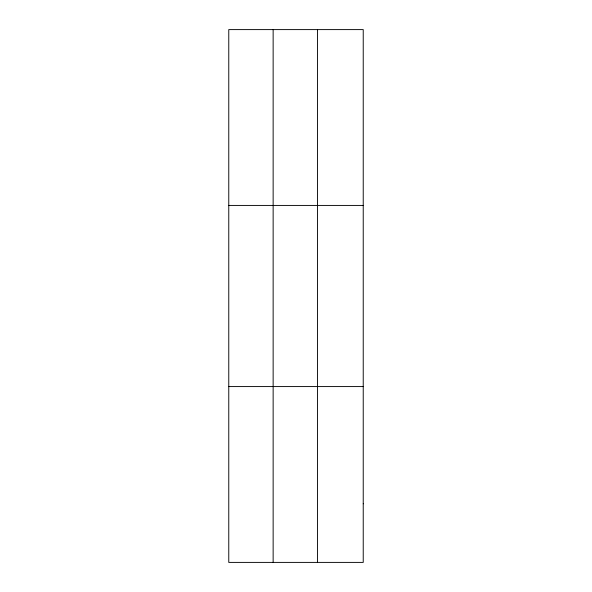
<?xml version="1.0" encoding="UTF-8"?>
<svg xmlns="http://www.w3.org/2000/svg" width="592" height="592" viewBox="0 0 592 592"><rect width="100%" height="100%" fill="white"/><g stroke="black" fill="none" stroke-linecap="round" stroke-linejoin="round"><path stroke-width="0.89" d="M273.141 562.4L273.141 29.6M317.512 562.4L317.512 29.6M228.771 205.424L363.229 205.424M228.771 386.576L363.229 386.576M363.229 503.792L363.229 562.4L228.771 562.4L228.771 29.6L363.229 29.6L363.229 503.792"/></g></svg>
